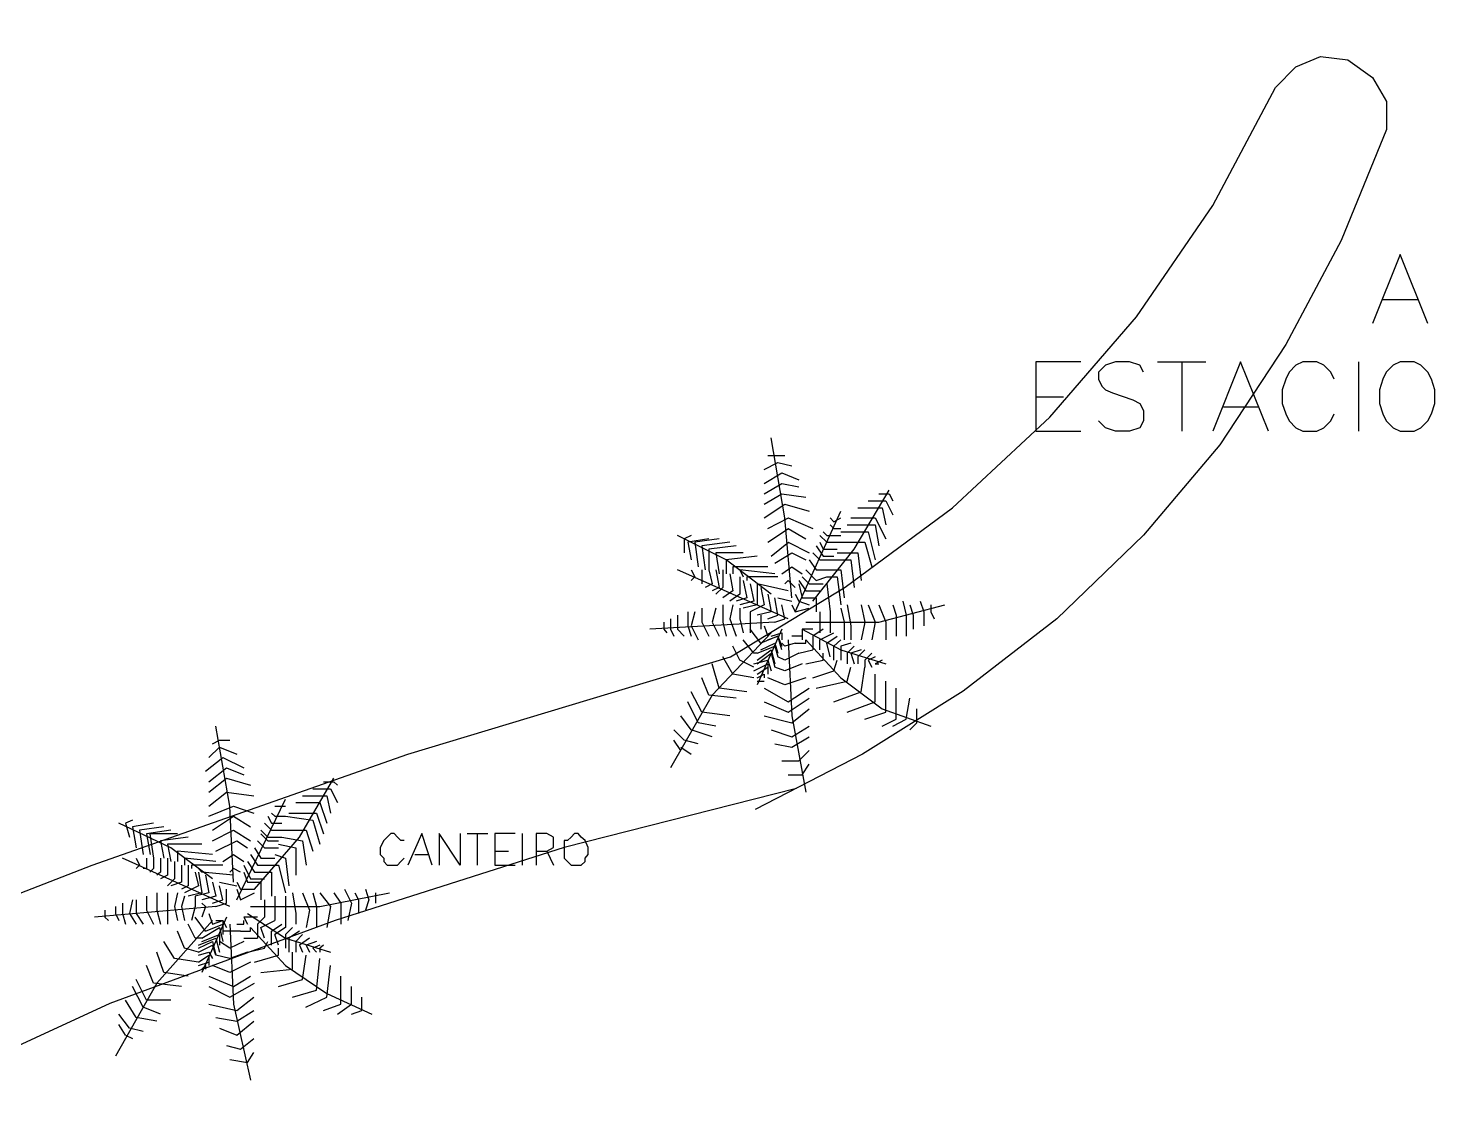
# Model space of a CAD drawing. Header units: millimetres. Extents: x -369 to -70, y -1414 to -1185.
# Drawn here: x -299.97 to -286.25, y -1318.25 to -1307.82 of the extents above; entities that cross this region are included whole.
import ezdxf

# ---------------------------------------------------------------- set-up
doc = ezdxf.new("R2010")
doc.units = ezdxf.units.MM
doc.header["$MEASUREMENT"] = 0
for name, color, linetype in [('2', 2, 'Continuous'), ('50', 50, 'Continuous'), ('64', 64, 'Continuous')]:
    doc.layers.add(name, color=color, linetype=linetype)

msp = doc.modelspace()

# ---------------------------------------------------------------- linework, layer by layer
at = {"layer": '2'}
for points in [[(-286.316, -1267.792), (-287.195, -1267.013), (-288.142, -1266.302), (-289.157, -1265.694), (-290.24, -1265.219), (-291.355, -1264.847), (-292.506, -1264.579), (-293.693, -1264.443), (-294.876, -1264.443), (-296.059, -1264.543), (-297.21, -1264.779), (-298.329, -1265.151), (-299.412, -1265.626), (-318.834, -1271.209), (-311.593, -1296.518), (-302.389, -1317.16), (-302.389, -1317.16), (-299.344, -1315.977), (-296.263, -1314.894), (-293.117, -1313.946)], [(-293.117, -1313.946), (-291.998, -1313.267), (-290.951, -1312.492), (-290.004, -1311.609), (-289.157, -1310.629), (-288.414, -1309.546), (-287.802, -1308.395), (-287.802, -1308.395), (-287.602, -1308.192), (-287.363, -1308.092), (-287.095, -1308.124), (-286.855, -1308.296), (-286.719, -1308.531), (-286.719, -1308.803), (-287.163, -1309.886), (-287.702, -1310.901), (-288.346, -1311.88), (-289.089, -1312.76), (-289.936, -1313.575), (-290.847, -1314.282), (-291.831, -1314.894), (-292.878, -1315.433)], [(-292.474, -1315.229), (-294.74, -1315.805), (-296.974, -1316.516), (-299.172, -1317.327), (-301.306, -1318.31), (-303.368, -1319.358), (-305.398, -1320.576), (-307.329, -1321.895)]]:
    msp.add_lwpolyline(points, dxfattribs=at)
at = {"layer": '50'}
for points in [[(-286.316, -1310.697), (-286.587, -1310.022), (-286.587, -1310.022), (-286.855, -1310.697)], [(-286.755, -1310.462), (-286.416, -1310.462)], [(-289.701, -1311.069), (-290.14, -1311.069), (-290.14, -1311.069), (-290.14, -1311.744)], [(-289.089, -1311.169), (-289.125, -1311.101), (-289.225, -1311.069), (-289.361, -1311.069), (-289.461, -1311.101), (-289.529, -1311.169), (-289.529, -1311.237), (-289.497, -1311.305), (-289.461, -1311.341), (-289.393, -1311.373), (-289.193, -1311.441), (-289.125, -1311.477), (-289.089, -1311.545), (-289.089, -1311.645), (-289.125, -1311.712), (-289.225, -1311.744), (-289.361, -1311.744), (-289.461, -1311.712), (-289.529, -1311.645)], [(-288.953, -1311.069), (-288.482, -1311.069)], [(-288.717, -1311.069), (-288.717, -1311.744)], [(-287.87, -1311.744), (-288.142, -1311.069), (-288.142, -1311.069), (-288.414, -1311.744)], [(-287.231, -1311.237), (-287.263, -1311.169), (-287.331, -1311.101), (-287.399, -1311.069), (-287.535, -1311.069), (-287.602, -1311.101), (-287.67, -1311.169), (-287.702, -1311.237), (-287.738, -1311.341), (-287.738, -1311.477), (-287.702, -1311.577), (-287.67, -1311.645), (-287.602, -1311.712), (-287.535, -1311.744), (-287.399, -1311.744), (-287.331, -1311.712), (-287.263, -1311.645), (-287.231, -1311.577)], [(-286.991, -1311.069), (-286.991, -1311.744)], [(-286.587, -1311.069), (-286.655, -1311.101), (-286.723, -1311.169), (-286.755, -1311.237), (-286.787, -1311.341), (-286.787, -1311.477), (-286.755, -1311.577), (-286.723, -1311.645), (-286.655, -1311.712), (-286.587, -1311.744), (-286.451, -1311.744), (-286.384, -1311.712), (-286.316, -1311.645), (-286.28, -1311.577), (-286.248, -1311.477), (-286.248, -1311.341), (-286.28, -1311.237), (-286.316, -1311.169), (-286.384, -1311.101), (-286.451, -1311.069), (-286.587, -1311.069)], [(-290.14, -1311.409), (-289.868, -1311.409)], [(-288.31, -1311.509), (-287.974, -1311.509)], [(-290.14, -1311.744), (-289.701, -1311.744)], [(-296.299, -1315.737), (-296.331, -1315.737), (-296.366, -1315.705), (-296.398, -1315.669), (-296.43, -1315.669), (-296.466, -1315.705), (-296.498, -1315.737), (-296.534, -1315.805), (-296.534, -1315.873), (-296.498, -1315.909), (-296.498, -1315.941), (-296.466, -1315.977), (-296.43, -1315.977), (-296.398, -1315.977), (-296.366, -1315.977), (-296.331, -1315.941), (-296.299, -1315.909)], [(-296.027, -1315.977), (-296.127, -1315.669), (-296.127, -1315.669), (-296.263, -1315.977)], [(-295.755, -1315.669), (-295.755, -1315.977), (-295.755, -1315.977), (-295.959, -1315.669), (-295.959, -1315.669), (-295.959, -1315.977)], [(-295.687, -1315.669), (-295.483, -1315.669)], [(-295.587, -1315.669), (-295.587, -1315.977)], [(-295.216, -1315.669), (-295.415, -1315.669), (-295.415, -1315.669), (-295.415, -1315.977)], [(-295.148, -1315.669), (-295.148, -1315.977)], [(-295.012, -1315.841), (-294.908, -1315.841), (-294.844, -1315.805), (-294.844, -1315.773), (-294.844, -1315.737), (-294.844, -1315.705), (-294.908, -1315.669), (-295.012, -1315.669), (-295.012, -1315.669), (-295.012, -1315.977)], [(-294.64, -1315.669), (-294.672, -1315.705), (-294.708, -1315.737), (-294.74, -1315.737), (-294.74, -1315.805), (-294.74, -1315.873), (-294.74, -1315.909), (-294.708, -1315.941), (-294.672, -1315.977), (-294.64, -1315.977), (-294.604, -1315.977), (-294.572, -1315.977), (-294.536, -1315.941), (-294.536, -1315.909), (-294.504, -1315.873), (-294.504, -1315.805), (-294.536, -1315.737), (-294.572, -1315.705), (-294.604, -1315.669), (-294.64, -1315.669)], [(-296.195, -1315.873), (-296.059, -1315.873)], [(-295.415, -1315.841), (-295.283, -1315.841)], [(-295.415, -1315.977), (-295.216, -1315.977)], [(-294.908, -1315.841), (-294.844, -1315.977)]]:
    msp.add_lwpolyline(points, dxfattribs=at)
at = {"layer": '64'}
for points in [[(-292.518, -1313.371), (-292.586, -1312.592), (-292.722, -1311.812)], [(-292.754, -1311.984), (-292.686, -1311.984), (-292.686, -1311.984), (-292.586, -1311.984)], [(-292.79, -1312.12), (-292.654, -1312.052), (-292.518, -1312.084)], [(-292.79, -1312.256), (-292.618, -1312.152)], [(-292.79, -1312.356), (-292.618, -1312.256)], [(-292.618, -1312.152), (-292.45, -1312.22)], [(-292.618, -1312.256), (-292.45, -1312.288)], [(-292.79, -1312.456), (-292.618, -1312.356)], [(-292.618, -1312.356), (-292.382, -1312.388)], [(-292.314, -1313.403), (-291.911, -1312.895), (-291.571, -1312.32)], [(-291.671, -1312.356), (-291.571, -1312.356)], [(-291.571, -1312.356), (-291.535, -1312.424)], [(-292.79, -1312.592), (-292.586, -1312.456)], [(-292.586, -1312.456), (-292.35, -1312.524)], [(-292.486, -1313.507), (-292.042, -1312.524)], [(-291.875, -1312.492), (-291.639, -1312.492)], [(-291.775, -1312.424), (-291.603, -1312.424)], [(-291.639, -1312.492), (-291.603, -1312.66)], [(-291.603, -1312.424), (-291.535, -1312.56)], [(-292.754, -1312.696), (-292.55, -1312.592)], [(-292.554, -1312.592), (-292.314, -1312.696)], [(-292.146, -1312.592), (-292.11, -1312.628)], [(-292.146, -1312.66), (-292.11, -1312.696)], [(-292.11, -1312.628), (-292.042, -1312.592)], [(-291.978, -1312.66), (-291.707, -1312.66)], [(-291.942, -1312.592), (-291.707, -1312.592)], [(-291.707, -1312.592), (-291.603, -1312.795)], [(-291.707, -1312.66), (-291.671, -1312.863)], [(-292.722, -1313.335), (-293.161, -1312.999), (-293.633, -1312.763)], [(-293.501, -1312.763), (-293.569, -1312.795), (-293.569, -1312.795), (-293.569, -1312.931)], [(-293.329, -1312.795), (-293.533, -1312.827)], [(-293.229, -1312.795), (-293.465, -1312.827)], [(-292.754, -1312.827), (-292.55, -1312.696)], [(-292.554, -1312.696), (-292.382, -1312.795)], [(-292.246, -1312.763), (-292.178, -1312.827)], [(-292.214, -1312.728), (-292.178, -1312.763)], [(-292.178, -1312.763), (-292.042, -1312.763)], [(-292.11, -1312.696), (-292.042, -1312.696)], [(-292.042, -1312.728), (-291.775, -1312.728)], [(-291.775, -1312.728), (-291.707, -1312.999)], [(-293.533, -1312.827), (-293.501, -1312.999)], [(-293.465, -1312.827), (-293.433, -1313.067)], [(-293.125, -1312.827), (-293.397, -1312.863)], [(-293.397, -1312.863), (-293.365, -1313.099)], [(-293.061, -1312.863), (-293.329, -1312.895), (-293.329, -1312.895), (-293.329, -1313.099)], [(-292.994, -1312.931), (-293.261, -1312.931), (-293.261, -1312.931), (-293.229, -1313.135)], [(-292.722, -1312.963), (-292.55, -1312.827)], [(-292.686, -1313.031), (-292.518, -1312.931)], [(-292.554, -1312.827), (-292.35, -1312.931)], [(-292.518, -1312.931), (-292.382, -1312.999)], [(-292.314, -1312.931), (-292.246, -1312.999)], [(-292.282, -1312.863), (-292.214, -1312.963)], [(-292.246, -1312.827), (-292.214, -1312.895)], [(-292.214, -1312.895), (-292.078, -1312.895)], [(-292.178, -1312.827), (-292.078, -1312.827)], [(-292.078, -1312.827), (-291.807, -1312.827)], [(-292.078, -1312.931), (-291.875, -1312.931)], [(-291.875, -1312.931), (-291.843, -1313.203)], [(-291.807, -1312.827), (-291.739, -1313.067)], [(-292.858, -1312.963), (-293.161, -1312.999)], [(-293.161, -1312.999), (-293.161, -1313.135)], [(-293.093, -1313.067), (-293.093, -1313.135)], [(-292.754, -1313.067), (-293.093, -1313.067)], [(-292.618, -1313.135), (-292.518, -1313.067)], [(-292.518, -1313.067), (-292.418, -1313.135)], [(-292.35, -1312.999), (-292.282, -1313.099)], [(-292.246, -1312.999), (-292.11, -1312.999)], [(-292.214, -1312.963), (-292.11, -1312.963)], [(-292.11, -1312.999), (-291.942, -1312.999)], [(-291.942, -1312.999), (-291.911, -1313.271)], [(-292.554, -1313.575), (-293.633, -1313.099)], [(-293.501, -1313.099), (-293.465, -1313.167), (-293.465, -1313.167), (-293.501, -1313.203)], [(-293.397, -1313.099), (-293.397, -1313.203), (-293.397, -1313.203), (-293.397, -1313.235)], [(-293.329, -1313.099), (-293.297, -1313.235)], [(-293.261, -1313.099), (-293.229, -1313.271)], [(-293.193, -1313.099), (-293.193, -1313.271)], [(-293.125, -1313.135), (-293.093, -1313.303)], [(-293.026, -1313.099), (-292.994, -1313.167)], [(-292.686, -1313.135), (-293.026, -1313.099)], [(-293.026, -1313.167), (-293.026, -1313.335)], [(-292.994, -1313.203), (-292.958, -1313.371)], [(-292.958, -1313.167), (-292.958, -1313.203)], [(-292.654, -1313.167), (-292.958, -1313.167)], [(-292.554, -1313.203), (-292.586, -1313.235)], [(-292.486, -1313.271), (-292.554, -1313.203)], [(-292.45, -1313.203), (-292.382, -1313.303)], [(-292.418, -1313.167), (-292.35, -1313.235)], [(-292.382, -1313.099), (-292.282, -1313.203)], [(-292.282, -1313.099), (-292.146, -1313.099)], [(-292.282, -1313.203), (-292.178, -1313.167)], [(-292.178, -1313.167), (-292.078, -1313.167)], [(-292.146, -1313.099), (-292.042, -1313.099)], [(-292.078, -1313.167), (-292.042, -1313.439)], [(-292.042, -1313.099), (-292.01, -1313.371)], [(-293.297, -1313.235), (-293.365, -1313.271)], [(-293.229, -1313.271), (-293.297, -1313.303)], [(-293.193, -1313.271), (-293.261, -1313.335)], [(-293.093, -1313.303), (-293.193, -1313.371)], [(-293.026, -1313.335), (-293.125, -1313.403)], [(-292.926, -1313.235), (-292.89, -1313.403)], [(-292.822, -1313.271), (-292.79, -1313.439), (-292.926, -1313.507)], [(-292.858, -1313.235), (-292.858, -1313.271)], [(-292.858, -1313.235), (-292.858, -1313.439)], [(-292.554, -1313.303), (-292.858, -1313.235)], [(-292.754, -1313.335), (-292.722, -1313.507), (-292.722, -1313.507), (-292.858, -1313.539)], [(-292.486, -1313.335), (-292.45, -1313.403)], [(-292.45, -1313.235), (-292.418, -1313.371)], [(-292.382, -1313.303), (-292.246, -1313.303)], [(-292.35, -1313.235), (-292.214, -1313.235)], [(-292.214, -1313.271), (-292.178, -1313.235)], [(-292.178, -1313.235), (-292.146, -1313.507)], [(-293.533, -1313.507), (-293.533, -1313.643)], [(-293.465, -1313.507), (-293.501, -1313.643)], [(-293.397, -1313.471), (-293.397, -1313.607)], [(-293.261, -1313.471), (-293.297, -1313.607)], [(-293.193, -1313.439), (-293.193, -1313.607)], [(-293.093, -1313.439), (-293.125, -1313.575)], [(-292.958, -1313.371), (-293.061, -1313.403)], [(-292.89, -1313.403), (-293.026, -1313.439)], [(-293.026, -1313.471), (-293.026, -1313.575), (-293.026, -1313.575), (-292.994, -1313.711)], [(-292.858, -1313.439), (-292.994, -1313.471)], [(-292.926, -1313.507), (-292.926, -1313.575)], [(-292.654, -1313.539), (-292.686, -1313.371)], [(-292.654, -1313.371), (-292.518, -1313.403)], [(-292.586, -1313.575), (-292.618, -1313.439)], [(-292.518, -1313.439), (-292.486, -1313.507), (-292.35, -1313.471)], [(-292.45, -1313.403), (-292.35, -1313.439)], [(-292.418, -1313.371), (-292.282, -1313.371)], [(-292.382, -1313.607), (-291.671, -1313.607), (-291.027, -1313.439)], [(-292.282, -1313.371), (-292.282, -1313.507)], [(-292.246, -1313.507), (-292.246, -1313.643)], [(-292.146, -1313.507), (-292.146, -1313.607)], [(-292.042, -1313.471), (-292.01, -1313.607)], [(-291.978, -1313.439), (-291.942, -1313.643)], [(-291.843, -1313.439), (-291.807, -1313.607), (-291.807, -1313.607), (-291.843, -1313.779)], [(-291.775, -1313.439), (-291.707, -1313.607), (-291.707, -1313.607), (-291.739, -1313.779)], [(-291.671, -1313.439), (-291.603, -1313.607), (-291.603, -1313.607), (-291.603, -1313.779)], [(-291.535, -1313.439), (-291.503, -1313.539)], [(-291.435, -1313.403), (-291.403, -1313.539), (-291.403, -1313.743)], [(-291.367, -1313.439), (-291.335, -1313.539)], [(-291.267, -1313.403), (-291.231, -1313.507), (-291.231, -1313.643)], [(-291.163, -1313.439), (-291.163, -1313.507), (-291.163, -1313.507), (-291.131, -1313.575)], [(-292.686, -1313.607), (-293.905, -1313.675)], [(-293.769, -1313.607), (-293.769, -1313.675), (-293.769, -1313.675), (-293.737, -1313.711)], [(-293.701, -1313.575), (-293.701, -1313.675), (-293.669, -1313.743)], [(-293.633, -1313.539), (-293.633, -1313.675)], [(-293.533, -1313.643), (-293.501, -1313.743)], [(-293.501, -1313.643), (-293.433, -1313.779)], [(-293.397, -1313.607), (-293.329, -1313.743)], [(-293.297, -1313.607), (-293.229, -1313.743)], [(-293.193, -1313.607), (-293.161, -1313.743)], [(-293.125, -1313.575), (-293.061, -1313.743)], [(-292.926, -1313.575), (-292.926, -1313.711)], [(-292.822, -1313.539), (-292.822, -1313.607)], [(-292.822, -1313.607), (-292.822, -1313.675)], [(-292.79, -1313.643), (-292.754, -1313.743)], [(-292.754, -1313.575), (-292.654, -1313.539)], [(-292.686, -1313.607), (-292.586, -1313.575)], [(-292.246, -1313.643), (-292.246, -1313.711)], [(-292.146, -1313.607), (-292.146, -1313.711)], [(-292.01, -1313.607), (-292.01, -1313.779)], [(-291.942, -1313.643), (-291.942, -1313.779)], [(-291.503, -1313.539), (-291.503, -1313.743)], [(-291.335, -1313.539), (-291.335, -1313.675)], [(-292.722, -1313.711), (-293.297, -1314.318), (-293.701, -1315.029)], [(-293.633, -1313.675), (-293.569, -1313.743)], [(-292.89, -1313.91), (-292.994, -1313.779)], [(-292.822, -1313.811), (-292.926, -1313.675)], [(-292.618, -1313.675), (-292.858, -1314.218)], [(-292.754, -1313.779), (-292.654, -1313.743), (-292.654, -1313.743), (-292.822, -1313.811)], [(-292.722, -1313.743), (-292.618, -1313.711)], [(-292.618, -1313.878), (-292.654, -1313.743), (-292.654, -1313.743), (-292.618, -1313.843)], [(-292.618, -1313.711), (-292.618, -1313.779)], [(-292.554, -1313.779), (-292.518, -1314.522), (-292.382, -1315.265)], [(-292.418, -1313.743), (-292.418, -1313.743), (-292.418, -1313.743), (-292.518, -1313.743)], [(-292.418, -1313.675), (-292.418, -1313.779)], [(-292.314, -1313.675), (-292.418, -1313.675)], [(-292.418, -1313.675), (-292.042, -1313.878), (-291.603, -1314.014)], [(-292.382, -1313.811), (-292.382, -1313.779)], [(-292.382, -1313.779), (-292.042, -1314.15), (-291.639, -1314.454), (-291.163, -1314.622)], [(-292.214, -1313.675), (-292.314, -1313.743), (-292.314, -1313.743), (-292.314, -1313.843), (-292.314, -1313.843), (-292.314, -1313.878)], [(-292.246, -1313.779), (-292.11, -1313.711)], [(-292.246, -1313.878), (-292.246, -1313.779)], [(-292.178, -1313.811), (-292.078, -1313.743)], [(-292.11, -1313.843), (-292.042, -1313.779)], [(-293.026, -1313.978), (-293.093, -1313.843)], [(-292.858, -1313.91), (-292.89, -1313.91)], [(-292.858, -1313.91), (-292.686, -1313.843), (-292.686, -1313.843), (-292.654, -1313.946)], [(-292.858, -1313.978), (-292.722, -1313.878), (-292.722, -1313.878), (-292.686, -1314.014)], [(-292.858, -1314.014), (-292.722, -1313.91)], [(-292.822, -1313.878), (-292.686, -1313.811)], [(-292.722, -1313.91), (-292.686, -1314.046)], [(-292.686, -1313.811), (-292.654, -1313.91)], [(-292.586, -1313.843), (-292.618, -1313.811)], [(-292.486, -1313.811), (-292.586, -1313.843)], [(-292.45, -1313.91), (-292.586, -1313.978)], [(-292.486, -1313.811), (-292.382, -1313.811)], [(-292.45, -1313.91), (-292.314, -1313.878)], [(-292.382, -1314.014), (-292.214, -1313.978), (-292.214, -1313.978), (-292.214, -1313.91)], [(-292.146, -1313.946), (-292.178, -1313.811)], [(-292.11, -1313.978), (-292.11, -1313.843)], [(-291.942, -1313.811), (-292.042, -1313.843)], [(-292.042, -1313.843), (-292.042, -1313.978)], [(-291.911, -1313.843), (-291.978, -1313.91)], [(-291.978, -1313.91), (-291.978, -1314.014)], [(-291.843, -1313.878), (-291.942, -1313.91)], [(-291.942, -1313.91), (-291.911, -1314.014)], [(-291.807, -1313.878), (-291.875, -1313.946), (-291.875, -1313.946), (-291.875, -1314.014)], [(-291.739, -1313.91), (-291.807, -1313.978), (-291.807, -1314.046)], [(-293.229, -1314.25), (-293.297, -1314.014)], [(-293.093, -1314.114), (-293.193, -1313.946)], [(-292.89, -1314.046), (-293.026, -1313.978)], [(-292.89, -1314.014), (-292.754, -1313.978)], [(-292.89, -1314.082), (-292.754, -1314.014)], [(-292.858, -1314.114), (-292.754, -1314.046)], [(-292.754, -1313.978), (-292.722, -1314.082)], [(-292.754, -1314.014), (-292.754, -1314.114)], [(-292.754, -1314.046), (-292.754, -1314.114)], [(-292.586, -1314.082), (-292.686, -1314.046)], [(-292.586, -1313.978), (-292.654, -1313.946)], [(-292.418, -1314.014), (-292.586, -1314.082)], [(-292.11, -1314.082), (-292.078, -1313.978)], [(-291.978, -1314.182), (-291.942, -1314.046)], [(-291.843, -1314.286), (-291.807, -1314.046)], [(-291.707, -1313.946), (-291.775, -1313.978)], [(-291.775, -1313.978), (-291.739, -1314.046)], [(-291.639, -1313.978), (-291.707, -1314.014), (-291.707, -1314.014), (-291.671, -1314.014)], [(-293.329, -1314.318), (-293.397, -1314.15)], [(-292.89, -1314.15), (-293.093, -1314.114)], [(-292.858, -1314.15), (-292.79, -1314.114)], [(-292.858, -1314.182), (-292.822, -1314.182)], [(-292.822, -1314.182), (-292.79, -1314.182)], [(-292.79, -1314.114), (-292.79, -1314.15)], [(-292.586, -1314.218), (-292.754, -1314.15)], [(-292.382, -1314.15), (-292.586, -1314.218)], [(-292.314, -1314.15), (-292.11, -1314.082)], [(-292.282, -1314.25), (-291.978, -1314.182)], [(-291.707, -1314.386), (-291.707, -1314.114)], [(-291.603, -1314.486), (-291.603, -1314.182)], [(-293.397, -1314.486), (-293.501, -1314.286)], [(-293.061, -1314.35), (-293.329, -1314.318)], [(-292.958, -1314.286), (-293.229, -1314.25)], [(-292.79, -1314.25), (-292.554, -1314.386)], [(-292.554, -1314.386), (-292.35, -1314.25)], [(-292.11, -1314.386), (-291.843, -1314.286)], [(-291.503, -1314.554), (-291.503, -1314.25)], [(-293.433, -1314.59), (-293.533, -1314.386)], [(-292.79, -1314.386), (-292.554, -1314.486)], [(-292.554, -1314.486), (-292.35, -1314.35)], [(-292.518, -1314.59), (-292.35, -1314.454)], [(-291.978, -1314.486), (-291.707, -1314.386)], [(-291.403, -1314.554), (-291.367, -1314.35)], [(-291.299, -1314.59), (-291.299, -1314.454)], [(-293.501, -1314.658), (-293.601, -1314.522)], [(-293.261, -1314.622), (-293.433, -1314.59)], [(-293.125, -1314.522), (-293.397, -1314.486)], [(-292.79, -1314.522), (-292.518, -1314.59)], [(-291.807, -1314.554), (-291.603, -1314.486)], [(-291.639, -1314.622), (-291.503, -1314.554)], [(-291.535, -1314.622), (-291.403, -1314.554)], [(-291.367, -1314.658), (-291.299, -1314.59)], [(-297.965, -1316.144), (-298.001, -1315.401), (-298.137, -1314.622)], [(-293.569, -1314.758), (-293.669, -1314.658)], [(-293.297, -1314.726), (-293.501, -1314.658)], [(-292.722, -1314.658), (-292.518, -1314.726)], [(-292.518, -1314.726), (-292.35, -1314.622)], [(-292.518, -1314.826), (-292.35, -1314.726)], [(-298.205, -1314.926), (-298.101, -1314.826), (-297.933, -1314.894)], [(-298.169, -1314.794), (-298.101, -1314.758), (-298.101, -1314.758), (-298.001, -1314.758)], [(-293.601, -1314.858), (-293.669, -1314.758)], [(-293.601, -1314.826), (-293.501, -1314.894)], [(-293.433, -1314.794), (-293.569, -1314.758)], [(-292.686, -1314.794), (-292.518, -1314.826)], [(-292.45, -1314.961), (-292.35, -1314.858)], [(-298.237, -1315.061), (-298.069, -1314.926)], [(-298.069, -1314.926), (-297.865, -1315.029)], [(-292.618, -1314.961), (-292.45, -1314.961)], [(-292.418, -1315.097), (-292.35, -1314.993)], [(-298.205, -1315.165), (-298.033, -1315.029)], [(-298.205, -1315.265), (-298.033, -1315.129)], [(-298.033, -1315.029), (-297.865, -1315.097)], [(-298.033, -1315.129), (-297.797, -1315.197)], [(-297.761, -1316.212), (-297.322, -1315.705), (-296.986, -1315.129)], [(-292.554, -1315.097), (-292.418, -1315.097)], [(-298.205, -1315.401), (-298.033, -1315.265)], [(-298.033, -1315.265), (-297.765, -1315.301)], [(-297.19, -1315.233), (-297.018, -1315.233)], [(-297.086, -1315.165), (-296.986, -1315.165)], [(-297.018, -1315.233), (-296.95, -1315.365)], [(-296.986, -1315.165), (-296.95, -1315.197)], [(-298.205, -1315.501), (-297.965, -1315.401)], [(-297.965, -1315.401), (-297.765, -1315.469)], [(-297.933, -1316.316), (-297.457, -1315.333)], [(-297.561, -1315.401), (-297.525, -1315.401)], [(-297.525, -1315.401), (-297.457, -1315.401)], [(-297.358, -1315.365), (-297.122, -1315.365)], [(-297.29, -1315.301), (-297.054, -1315.301)], [(-297.122, -1315.365), (-297.054, -1315.569)], [(-297.054, -1315.301), (-297.018, -1315.469)], [(-298.948, -1315.537), (-299.016, -1315.569), (-299.016, -1315.569), (-298.98, -1315.705)], [(-298.169, -1315.637), (-297.965, -1315.501)], [(-297.965, -1315.501), (-297.797, -1315.605)], [(-297.629, -1315.501), (-297.593, -1315.569)], [(-297.593, -1315.469), (-297.561, -1315.501)], [(-297.561, -1315.501), (-297.457, -1315.501)], [(-297.457, -1315.501), (-297.19, -1315.537)], [(-297.426, -1315.469), (-297.154, -1315.469)], [(-297.19, -1315.537), (-297.122, -1315.773)], [(-297.154, -1315.469), (-297.086, -1315.673)], [(-298.169, -1316.112), (-298.576, -1315.809), (-299.084, -1315.569)], [(-298.744, -1315.569), (-298.948, -1315.605)], [(-298.948, -1315.605), (-298.912, -1315.809)], [(-298.644, -1315.605), (-298.88, -1315.637)], [(-298.88, -1315.637), (-298.844, -1315.873)], [(-298.576, -1315.637), (-298.812, -1315.673)], [(-298.812, -1315.673), (-298.776, -1315.873)], [(-298.509, -1315.673), (-298.78, -1315.673), (-298.78, -1315.673), (-298.744, -1315.909)], [(-298.169, -1315.741), (-297.965, -1315.637)], [(-297.965, -1315.637), (-297.797, -1315.741)], [(-297.697, -1315.637), (-297.629, -1315.705)], [(-297.697, -1315.673), (-297.629, -1315.741)], [(-297.661, -1315.569), (-297.593, -1315.637)], [(-297.593, -1315.569), (-297.493, -1315.569)], [(-297.593, -1315.637), (-297.493, -1315.637)], [(-297.493, -1315.637), (-297.254, -1315.637)], [(-297.254, -1315.637), (-297.19, -1315.841)], [(-298.405, -1315.705), (-298.676, -1315.741), (-298.676, -1315.741), (-298.644, -1315.909)], [(-298.608, -1315.773), (-298.576, -1315.941)], [(-298.273, -1315.773), (-298.608, -1315.773)], [(-298.137, -1315.841), (-297.933, -1315.741)], [(-297.933, -1315.741), (-297.829, -1315.809)], [(-297.761, -1315.809), (-297.697, -1315.909)], [(-297.729, -1315.741), (-297.661, -1315.809)], [(-297.661, -1315.809), (-297.525, -1315.809)], [(-297.629, -1315.705), (-297.493, -1315.705)], [(-297.629, -1315.741), (-297.525, -1315.741)], [(-297.525, -1315.773), (-297.358, -1315.809)], [(-297.493, -1315.705), (-297.29, -1315.741)], [(-297.358, -1315.809), (-297.358, -1316.076)], [(-297.29, -1315.741), (-297.254, -1315.977)], [(-298.001, -1316.38), (-299.048, -1315.909)], [(-298.912, -1315.909), (-298.88, -1315.977), (-298.88, -1315.977), (-298.912, -1316.009)], [(-298.812, -1315.909), (-298.812, -1316.009), (-298.812, -1316.009), (-298.844, -1316.009)], [(-298.744, -1315.909), (-298.744, -1316.009)], [(-298.676, -1315.909), (-298.676, -1316.045)], [(-298.608, -1315.909), (-298.608, -1316.076)], [(-298.54, -1315.941), (-298.54, -1316.112)], [(-298.509, -1315.841), (-298.509, -1315.941)], [(-298.169, -1315.873), (-298.509, -1315.841)], [(-298.473, -1315.977), (-298.473, -1316.144)], [(-298.441, -1315.909), (-298.441, -1315.977)], [(-298.137, -1315.941), (-298.441, -1315.909)], [(-298.405, -1315.977), (-298.405, -1316.18)], [(-298.373, -1315.977), (-298.373, -1316.009)], [(-298.069, -1315.977), (-298.373, -1315.977)], [(-298.069, -1315.941), (-297.965, -1315.873)], [(-297.965, -1315.873), (-297.865, -1315.941)], [(-297.865, -1315.977), (-297.797, -1316.112)], [(-297.829, -1315.941), (-297.761, -1316.045)], [(-297.797, -1315.873), (-297.729, -1315.977)], [(-297.729, -1315.977), (-297.593, -1315.977)], [(-297.697, -1315.909), (-297.561, -1315.909)], [(-297.629, -1315.977), (-297.525, -1315.977)], [(-297.561, -1315.873), (-297.457, -1315.909)], [(-297.525, -1315.977), (-297.457, -1316.248)], [(-297.457, -1315.909), (-297.426, -1316.18)], [(-298.744, -1316.009), (-298.78, -1316.045)], [(-298.676, -1316.045), (-298.712, -1316.076)], [(-298.608, -1316.076), (-298.676, -1316.112)], [(-298.54, -1316.112), (-298.608, -1316.18)], [(-298.337, -1316.045), (-298.305, -1316.18)], [(-298.237, -1316.076), (-298.205, -1316.248), (-298.337, -1316.28)], [(-298.273, -1316.045), (-298.305, -1316.009)], [(-298.305, -1316.045), (-298.273, -1316.248)], [(-297.965, -1316.076), (-298.273, -1316.045)], [(-297.965, -1316.009), (-298.001, -1316.045)], [(-297.897, -1316.045), (-297.965, -1316.009)], [(-297.865, -1316.045), (-297.829, -1316.144)], [(-297.797, -1316.112), (-297.661, -1316.112)], [(-297.761, -1316.045), (-297.661, -1316.045)], [(-297.661, -1316.045), (-297.593, -1316.045)], [(-297.593, -1316.045), (-297.593, -1316.28)], [(-298.712, -1316.248), (-298.712, -1316.416)], [(-298.608, -1316.248), (-298.608, -1316.38)], [(-298.473, -1316.144), (-298.576, -1316.18)], [(-298.509, -1316.248), (-298.54, -1316.38)], [(-298.405, -1316.18), (-298.473, -1316.212)], [(-298.305, -1316.18), (-298.441, -1316.248)], [(-298.273, -1316.248), (-298.405, -1316.28)], [(-298.169, -1316.144), (-298.137, -1316.28), (-298.137, -1316.28), (-298.273, -1316.316)], [(-298.101, -1316.144), (-297.933, -1316.18)], [(-298.069, -1316.316), (-298.101, -1316.18)], [(-298.033, -1316.348), (-298.033, -1316.212)], [(-297.933, -1316.144), (-297.897, -1316.212)], [(-297.933, -1316.212), (-297.897, -1316.316), (-297.761, -1316.248)], [(-297.897, -1316.212), (-297.761, -1316.212)], [(-297.829, -1316.144), (-297.697, -1316.144)], [(-297.797, -1316.38), (-297.122, -1316.38), (-296.442, -1316.248)], [(-297.697, -1316.144), (-297.697, -1316.316)], [(-297.39, -1316.248), (-297.358, -1316.448)], [(-297.29, -1316.248), (-297.222, -1316.416), (-297.222, -1316.416), (-297.254, -1316.584)], [(-297.19, -1316.248), (-297.154, -1316.38), (-297.154, -1316.38), (-297.154, -1316.584)], [(-297.122, -1316.248), (-297.018, -1316.38), (-297.018, -1316.38), (-297.054, -1316.584)], [(-296.986, -1316.248), (-296.918, -1316.348)], [(-296.882, -1316.212), (-296.814, -1316.348), (-296.85, -1316.516)], [(-296.782, -1316.248), (-296.746, -1316.316)], [(-296.678, -1316.212), (-296.646, -1316.316), (-296.678, -1316.416)], [(-296.578, -1316.248), (-296.578, -1316.28), (-296.578, -1316.28), (-296.578, -1316.348)], [(-298.137, -1316.38), (-299.32, -1316.484)], [(-299.116, -1316.38), (-299.116, -1316.448), (-299.084, -1316.516)], [(-299.048, -1316.348), (-299.048, -1316.448)], [(-298.948, -1316.316), (-298.98, -1316.448)], [(-298.912, -1316.316), (-298.912, -1316.448)], [(-298.812, -1316.28), (-298.812, -1316.416)], [(-298.608, -1316.38), (-298.608, -1316.552)], [(-298.54, -1316.38), (-298.509, -1316.516)], [(-298.441, -1316.28), (-298.473, -1316.38), (-298.473, -1316.38), (-298.441, -1316.516)], [(-298.337, -1316.38), (-298.373, -1316.516)], [(-298.337, -1316.28), (-298.337, -1316.38)], [(-298.273, -1316.348), (-298.237, -1316.38)], [(-298.237, -1316.38), (-298.273, -1316.484)], [(-298.169, -1316.348), (-298.069, -1316.316)], [(-298.137, -1316.38), (-298.033, -1316.348)], [(-297.661, -1316.316), (-297.661, -1316.448)], [(-297.561, -1316.28), (-297.561, -1316.416)], [(-297.457, -1316.28), (-297.457, -1316.416)], [(-296.918, -1316.348), (-296.918, -1316.552)], [(-296.746, -1316.316), (-296.746, -1316.448)], [(-299.22, -1316.416), (-299.22, -1316.484), (-299.22, -1316.484), (-299.184, -1316.516)], [(-298.169, -1316.516), (-298.712, -1317.128), (-299.116, -1317.839)], [(-299.048, -1316.448), (-299.016, -1316.552)], [(-298.98, -1316.448), (-298.912, -1316.552)], [(-298.912, -1316.448), (-298.844, -1316.552)], [(-298.812, -1316.416), (-298.744, -1316.552)], [(-298.712, -1316.416), (-298.676, -1316.552)], [(-298.237, -1316.62), (-298.337, -1316.484)], [(-298.033, -1316.484), (-298.273, -1317.024)], [(-298.205, -1316.448), (-298.169, -1316.552)], [(-298.169, -1316.552), (-298.069, -1316.516)], [(-298.137, -1316.516), (-298.069, -1316.516)], [(-298.069, -1316.516), (-298.069, -1316.62)], [(-298.069, -1316.516), (-298.033, -1316.584)], [(-297.933, -1316.552), (-297.865, -1316.552), (-297.865, -1316.552), (-297.865, -1316.516)], [(-297.865, -1316.484), (-297.829, -1316.552)], [(-297.729, -1316.484), (-297.865, -1316.484)], [(-297.829, -1316.448), (-297.457, -1316.688), (-297.018, -1316.824)], [(-297.661, -1316.484), (-297.729, -1316.552), (-297.729, -1316.552), (-297.729, -1316.652), (-297.729, -1316.652), (-297.729, -1316.688)], [(-297.697, -1316.584), (-297.561, -1316.516)], [(-297.661, -1316.448), (-297.661, -1316.484)], [(-297.457, -1316.416), (-297.457, -1316.584), (-297.457, -1316.584), (-297.561, -1316.652)], [(-297.561, -1316.416), (-297.561, -1316.516)], [(-297.358, -1316.448), (-297.358, -1316.552)], [(-298.441, -1316.788), (-298.509, -1316.62)], [(-298.337, -1316.688), (-298.405, -1316.552)], [(-298.273, -1316.688), (-298.101, -1316.584)], [(-298.273, -1316.72), (-298.101, -1316.652), (-298.101, -1316.652), (-298.101, -1316.756)], [(-298.237, -1316.62), (-298.069, -1316.552)], [(-298.101, -1316.584), (-298.069, -1316.72)], [(-298.069, -1316.552), (-298.069, -1316.652)], [(-298.001, -1316.62), (-298.069, -1316.62)], [(-298.001, -1316.552), (-297.965, -1317.331), (-297.797, -1318.075)], [(-297.897, -1316.62), (-298.001, -1316.62)], [(-297.897, -1316.62), (-297.797, -1316.62)], [(-297.797, -1316.62), (-297.797, -1316.584)], [(-297.797, -1316.584), (-297.457, -1316.956), (-297.054, -1317.227), (-296.614, -1317.431)], [(-297.661, -1316.688), (-297.697, -1316.584)], [(-297.593, -1316.62), (-297.493, -1316.552)], [(-297.593, -1316.756), (-297.593, -1316.62)], [(-297.525, -1316.756), (-297.561, -1316.652)], [(-297.39, -1316.584), (-297.457, -1316.652)], [(-297.457, -1316.652), (-297.457, -1316.788)], [(-297.322, -1316.62), (-297.426, -1316.688)], [(-297.29, -1316.652), (-297.358, -1316.72)], [(-298.54, -1316.888), (-298.644, -1316.72)], [(-298.305, -1316.824), (-298.441, -1316.788)], [(-298.273, -1316.688), (-298.337, -1316.688)], [(-298.305, -1316.756), (-298.137, -1316.688), (-298.137, -1316.688), (-298.101, -1316.824)], [(-298.305, -1316.788), (-298.169, -1316.72)], [(-298.305, -1316.824), (-298.169, -1316.756)], [(-298.169, -1316.72), (-298.137, -1316.856), (-298.137, -1316.856), (-298.169, -1316.756)], [(-298.001, -1316.788), (-298.101, -1316.72)], [(-297.865, -1316.72), (-298.001, -1316.788)], [(-297.865, -1316.688), (-297.729, -1316.688)], [(-297.829, -1316.824), (-297.661, -1316.788), (-297.661, -1316.788), (-297.629, -1316.72)], [(-297.525, -1316.856), (-297.525, -1316.788)], [(-297.426, -1316.688), (-297.426, -1316.824)], [(-297.358, -1316.72), (-297.358, -1316.824)], [(-297.222, -1316.688), (-297.322, -1316.756), (-297.322, -1316.756), (-297.29, -1316.824)], [(-297.154, -1316.72), (-297.254, -1316.756), (-297.222, -1316.824)], [(-297.122, -1316.756), (-297.19, -1316.788)], [(-297.19, -1316.788), (-297.154, -1316.824)], [(-297.086, -1316.756), (-297.122, -1316.788), (-297.122, -1316.788), (-297.122, -1316.824)], [(-298.644, -1317.024), (-298.712, -1316.824)], [(-298.305, -1316.924), (-298.54, -1316.888)], [(-298.305, -1316.856), (-298.205, -1316.824)], [(-298.305, -1316.924), (-298.205, -1316.856)], [(-298.305, -1316.956), (-298.205, -1316.924)], [(-298.205, -1316.824), (-298.169, -1316.888)], [(-298.205, -1316.856), (-298.205, -1316.924), (-298.205, -1316.956)], [(-298.001, -1316.888), (-298.137, -1316.856)], [(-297.829, -1316.824), (-298.001, -1316.888)], [(-297.797, -1316.924), (-298.001, -1317.024)], [(-297.761, -1316.924), (-297.525, -1316.856)], [(-297.39, -1316.992), (-297.39, -1316.824)], [(-297.29, -1317.092), (-297.254, -1316.856)], [(-297.154, -1317.195), (-297.122, -1316.888)], [(-298.744, -1317.128), (-298.812, -1316.956)], [(-298.405, -1317.06), (-298.644, -1317.024)], [(-298.273, -1316.992), (-298.237, -1316.956)], [(-298.237, -1316.956), (-298.237, -1316.992)], [(-298.205, -1317.06), (-297.965, -1317.16)], [(-298.001, -1317.024), (-298.169, -1316.956)], [(-297.965, -1317.16), (-297.797, -1317.06)], [(-297.697, -1317.024), (-297.39, -1316.992)], [(-297.054, -1317.263), (-297.018, -1316.956)], [(-296.918, -1317.331), (-296.918, -1317.06)], [(-298.844, -1317.363), (-298.948, -1317.16)], [(-298.812, -1317.295), (-298.912, -1317.092)], [(-298.473, -1317.16), (-298.744, -1317.128)], [(-298.205, -1317.16), (-298.001, -1317.263)], [(-298.001, -1317.263), (-297.761, -1317.128)], [(-297.525, -1317.16), (-297.29, -1317.092)], [(-297.39, -1317.263), (-297.154, -1317.195)], [(-296.814, -1317.331), (-296.814, -1317.16)], [(-298.912, -1317.463), (-299.016, -1317.295)], [(-298.576, -1317.295), (-298.812, -1317.295)], [(-298.205, -1317.331), (-297.933, -1317.395)], [(-297.933, -1317.395), (-297.765, -1317.263)], [(-297.258, -1317.363), (-297.054, -1317.263)], [(-297.086, -1317.395), (-296.918, -1317.331)], [(-296.95, -1317.431), (-296.814, -1317.331)], [(-296.714, -1317.395), (-296.714, -1317.263)], [(-298.98, -1317.567), (-299.084, -1317.431)], [(-298.712, -1317.499), (-298.912, -1317.463)], [(-298.676, -1317.431), (-298.844, -1317.363)], [(-298.137, -1317.463), (-297.933, -1317.499)], [(-297.933, -1317.499), (-297.765, -1317.395)], [(-296.814, -1317.431), (-296.714, -1317.395)], [(-299.016, -1317.635), (-299.084, -1317.531)], [(-298.844, -1317.599), (-298.98, -1317.567)], [(-298.101, -1317.567), (-297.933, -1317.635)], [(-297.933, -1317.635), (-297.765, -1317.499)], [(-299.016, -1317.635), (-298.948, -1317.667)], [(-298.033, -1317.735), (-297.897, -1317.771)], [(-297.897, -1317.771), (-297.765, -1317.667)], [(-298.001, -1317.871), (-297.829, -1317.903)], [(-297.829, -1317.903), (-297.765, -1317.803)]]:
    msp.add_lwpolyline(points, dxfattribs=at)

doc.saveas('drawing.dxf')
